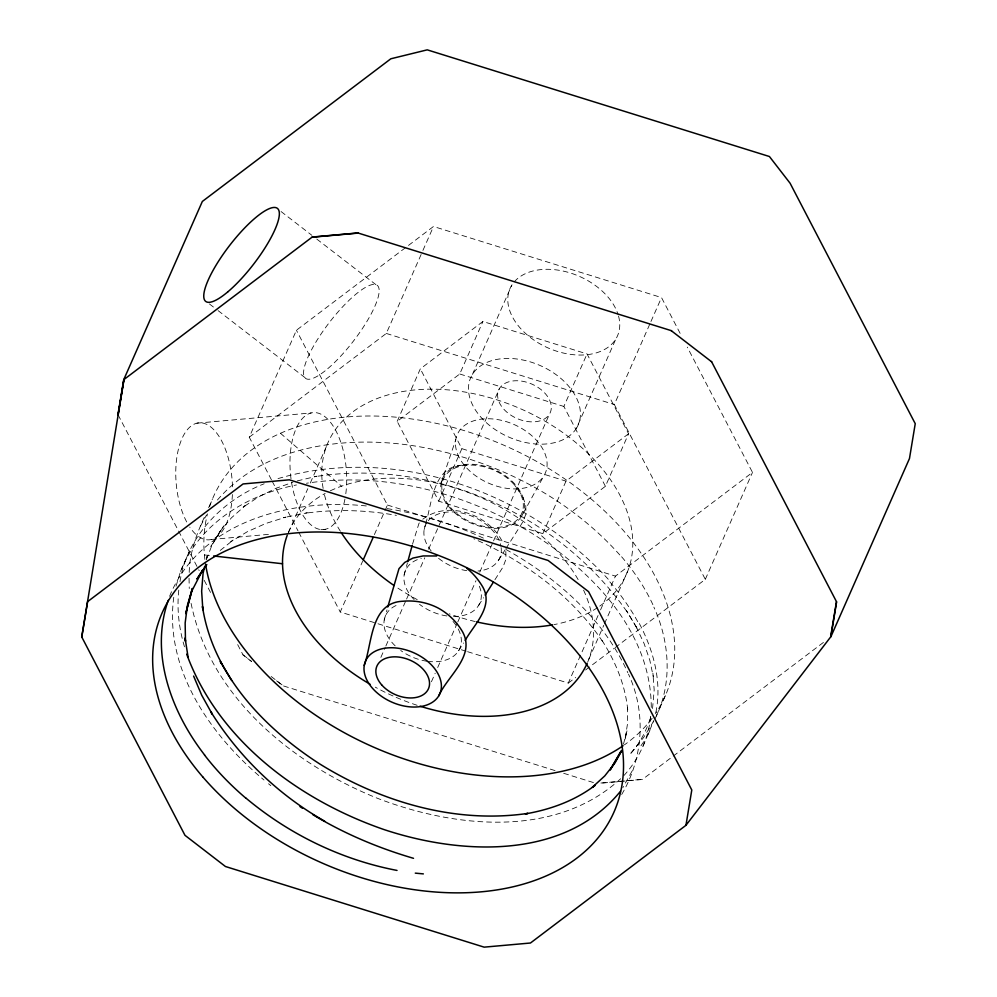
<?xml version="1.0" encoding="UTF-8"?>
<svg xmlns="http://www.w3.org/2000/svg" width="997" height="997" viewBox="0 0 997 997"><rect width="100%" height="100%" fill="white"/><g stroke="black" fill="none" stroke-linecap="round" stroke-linejoin="round"><path stroke-width="0.75" stroke-dasharray="4.99 3.74" d="M651.265 707.484C651.215 631.537 591.919 570.67 531.251 532.897C464.54 492.705 384.144 471.269 306.415 483.258M178.775 590.087C176.668 609.778 179.148 629.855 185.068 648.711M189.206 572.403C189.692 552.089 196.895 532.847 205.519 514.714M173.765 597.29C164.044 669.648 210.99 735.861 263.981 780.003M650.655 716.469C648.598 738.441 638.728 759.328 623.898 775.566M655.852 712.519C662.232 681.774 653.459 650.044 638.99 622.863M180.008 581.625C186.962 536.386 222.58 500.095 264.168 483.769M176.02 586.199L180.557 571.443L189.567 550.843M650.729 716.893L649.82 721.055L650.667 717.591C646.118 731.113 639.6 744.148 629.718 754.567L643.663 737.431L654.256 720.17M652.549 708.555L654.182 689.899L652.923 673.598L653.334 676.963L649.82 660.276L644.087 643.526L636.236 626.876L637.706 629.381L626.353 610.488L637.706 629.381M206.429 559.043L207.102 556.189L206.304 559.155M384.206 620.134L386.986 609.927M404.184 574.858L407.349 563.193M412.509 544.237L418.964 523.375L421.843 520.26M424.149 529.569L425.345 525.195M425.731 523.737C432.561 500.668 433.284 463.381 466.409 465.238M206.391 559.604L211.651 545.97L219.938 531.488L223.864 525.918L210.853 546.481L219.938 531.488L231.416 517.854L245.125 505.703L242.421 507.623L258.348 497.029L276.206 488.218L292.956 482.249M440.986 483.308L455.779 439.64M623.461 744.136L627.013 730.726L624.857 740.322L627.449 724.221L627.412 707.396L627.823 710.736C625.48 685.313 615.423 661.298 601.727 639.962L603.035 642.143C571.73 595.496 524.684 561.348 473.787 538.729M621.704 794.484C643.264 758.094 646.43 712.506 628.459 674.072M643.04 746.205L653.646 720.881M654.954 718.924C672.751 684.129 669.884 641.981 653.87 607.111M208.622 507.697L212.349 499.26M271.471 479.856L249.262 437.185L296.433 330.231L433.483 226.493L661.51 297.567L680.851 334.743M288.482 532.485L307.799 488.692M310.291 483.034L326.493 446.307M249.262 437.185L386.3 333.447L422.304 251.83M422.927 250.421L433.483 226.493M397.167 421.37L420.335 368.853L482.909 321.483L587.034 353.935L628.584 433.757L605.416 486.287L542.842 533.657L438.717 501.192L397.167 421.37L459.742 374L482.909 321.483M466.098 651.228L340.239 611.996L362.584 561.336M374.386 534.591L387.422 505.043L296.433 330.231M472.428 374.411L511.735 285.279M438.717 501.192L461.873 448.675L420.335 368.853M380.866 657.372L385.253 647.414M385.876 645.994L405.966 600.456M406.602 599.023L424.797 557.759M428.56 549.222L499.497 388.406M431.414 681.761L435.19 673.224M437.695 667.529L457.149 623.412M457.785 621.991L475.98 580.715M479.756 572.178L492.929 542.293M493.565 540.873L549.422 414.204A28.165 18.744 23.8 0 0 520.559 380.979A28.165 18.744 23.8 0 0 503.398 408.733A28.165 18.744 23.8 0 0 549.422 414.204M605.416 486.287L563.866 406.464L587.034 353.935M576.49 428.199A58.711 39.057 23.8 0 0 516.334 358.932A58.711 39.057 23.8 0 0 480.554 416.783A58.711 39.057 23.8 0 0 576.49 428.199L615.81 339.067M542.842 533.657L566.009 481.127L628.584 433.757M615.186 647.564L705.315 579.344L614.326 404.533L650.331 322.903M650.954 321.495L661.51 297.567M467.581 651.689L568.278 683.082L598.063 615.523M600.555 609.89L615.448 576.116L752.486 472.391L687.294 347.13M588.828 659.216L603.783 625.318M604.406 623.898L628.085 570.222M705.315 579.344L752.486 472.391M656.2 716.108L666.245 693.6M180.557 571.443C199.076 523.413 247.779 494.462 296.445 484.966M169.577 596.318C200.559 520.172 293.691 497.727 368.205 506.164M647.776 735.013L650.916 728.371M632.061 771.08L622.863 787.618M200.559 525.967L206.553 514.876M521.481 516.396A43.905 29.212 23.8 0 0 476.491 464.59A43.905 29.212 23.8 0 0 449.734 507.847A43.905 29.212 23.8 0 0 521.481 516.396L543.876 475.843A48.055 31.966 23.8 0 0 494.637 419.151A48.055 31.966 23.8 0 0 465.362 466.496A48.055 31.966 23.8 0 0 543.876 475.843M498.575 560.152L505.105 549.87M505.928 548.587L523.064 521.581L525.955 513.854L525.78 505.167L522.553 496.132L514.539 485.003M478.61 605.428L483.508 597.714M494.936 579.718L503.099 566.869L505.978 559.13L505.803 550.456M458.632 650.705L463.53 643.003M640.971 745.756L644.411 740.796M217.421 500.02C263.47 446.531 341.024 436.075 407.474 444.861C488.567 456.414 567.119 494.836 621.467 556.825M422.803 519.213C448.787 499.223 490.848 515.187 503.497 543.988M620.645 778.744C555.503 838.614 454.894 827.871 378.199 798.585C292.62 764.25 209.245 696.616 190.813 601.976M220.262 550.431L233.497 539.788L230.83 541.67L247.418 531.663L265.863 523.45L285.927 517.131L283.335 517.667L307.4 512.782L305.07 513.256C335.391 509.031 366.31 509.928 396.42 515.374M568.278 683.082L575.68 677.474M585.563 669.996L613.953 648.499M823.41 642.442L642.355 779.48L601.241 783.156M278.013 478.597C395.921 443.939 529.681 491.87 610.476 581.7M297.256 480.903L316.784 476.242L314.367 476.74C433.184 457.748 559.467 514.315 627.736 612.794M196.945 423.164L311.164 412.945M211.289 539.489L271.483 534.105M320.872 529.694L325.508 529.27M600.917 783.031L642.591 779.305M204.41 554.943L212.074 555.803M387.098 508.607C420.796 513.966 453.71 524.135 484.567 538.667M386.3 333.447L614.326 404.533M459.742 374L563.866 406.464M461.873 448.675L566.009 481.127M387.422 505.043L615.448 576.116M555.042 770.594L283.023 685.799L274.561 679.281M563.666 773.286L596.667 783.567M506.052 549.546C556.962 577.948 603.621 618.763 627.848 672.788M281.054 211.538L311.862 235.292M316.784 239.081L375.931 284.681M209.445 303.973L216.848 309.668M218.081 310.615L306.802 379.01M242.944 654.73L251.531 661.347M271.147 676.477L283.41 685.924M251.568 661.559L243.094 655.029L235.953 641.295M268.529 783.767L270.81 785.648M280.431 433.246L341.547 486.187M272.181 481.227L297.978 530.79M298.689 532.161L340.239 611.996M118.107 414.877L199.176 570.645M204.198 580.304L212.099 595.458M189.044 578.21L189.256 588.517M501.142 547.64A40.59 27.006 23.8 0 1 477.937 571.032M466.795 570.658A40.59 27.006 23.8 0 1 437.247 557.211M431.227 551.054A40.59 27.006 23.8 0 1 426.616 522.964M428.311 520.658A40.59 27.006 23.8 0 1 469.089 515.1A40.59 27.006 23.8 0 1 500.893 546.119M479.37 586.236A40.59 27.006 23.8 0 1 452.501 616.458M446.818 615.947A40.59 27.006 23.8 0 1 419.525 604.332M414.141 599.571A40.59 27.006 23.8 0 1 421.345 558.357M458.196 628.933A40.59 27.006 23.8 0 1 428.274 661.41M426.853 661.223A40.59 27.006 23.8 0 1 400.719 650.48M395.173 645.844A40.59 27.006 23.8 0 1 398.638 604.469M453.012 621.418A40.59 27.006 23.8 0 1 455.891 625.119M618.514 315.999A58.711 39.057 23.8 0 1 547.129 347.517A58.711 39.057 23.8 0 1 525.357 273.677A58.711 39.057 23.8 0 1 618.103 314.591M232.388 494.524A58.711 28.003 84.9 0 1 189.766 527.114M186.701 521.954A58.711 28.003 84.9 0 1 191.399 425.806A58.711 28.003 84.9 0 1 232.488 488.518M344.937 499.073A58.711 28.003 84.9 0 1 297.019 503.099A58.711 28.003 84.9 0 1 311.974 412.783A58.711 28.003 84.9 0 1 345.697 494.5M621.617 556.762A246.745 167.222 19.3 0 1 653.995 607.098M609.828 581.862A246.994 151.345 24.5 0 1 638.392 622.888M209.669 506.476A246.895 164.418 23.8 0 1 512.171 448.949A246.895 164.418 23.8 0 1 655.465 713.603M652.113 718.276A246.895 164.418 23.8 0 1 624.396 744.846M204.896 559.491A246.895 164.418 23.8 0 1 207.488 513.879M417.145 705.29A163.097 108.499 23.8 0 1 394.401 696.604M393.005 695.981A163.097 108.499 23.8 0 1 375.296 687.17M288.283 532.672A163.097 108.499 23.8 0 1 325.172 493.44M330.381 490.773A163.097 108.499 23.8 0 1 579.431 581.924M583.581 590.137A163.097 108.499 23.8 0 1 587.781 661.858M323.14 488.418A163.097 108.499 23.8 0 1 518.976 408.085A163.097 108.499 23.8 0 1 598.661 606.874M597.502 607.659A163.097 108.499 23.8 0 1 554.108 624.583M475.233 621.567A163.097 108.499 23.8 0 1 449.211 613.816M417.22 599.621A163.097 108.499 23.8 0 1 395.273 586.373M340.426 531.314A163.097 108.499 23.8 0 1 324.324 494.163M450.594 507.548A42.759 28.439 23.8 0 0 520.459 515.86A42.759 28.439 23.8 0 0 476.653 465.425A42.759 28.439 23.8 0 0 450.594 507.548M327.764 368.666A58.711 15.204 -52.4 0 0 378.723 287.56A58.711 15.204 -52.4 0 0 317.619 339.292A58.711 15.204 -52.4 0 0 327.764 368.666"/><path stroke-width="1.5" d="M836.471 601.652L830.626 636.983L685.948 825.317L530.466 943.012L484.156 947.15L225.447 866.505L184.981 835.324L81.754 636.983L123.952 379.545L118.107 414.877M117.958 414.59L123.715 379.72L202.341 201.456L390.836 58.786L427.239 49.85L769.422 156.517L790.098 183.236L915.246 423.675L909.476 458.533L830.85 636.809L836.62 601.939L711.472 361.5M81.754 636.983L87.599 601.652L243.081 483.956L289.392 479.819L548.101 560.464L588.566 591.657L691.793 789.985L685.948 825.317M204.746 566.184L203.076 573.325L201.643 591.258L202.852 609.753L202.453 606.512C212.747 674.296 263.744 727.735 319.302 763.677C380.854 801.962 455.218 824.058 527.874 813.39L525.369 813.901C550.332 809.589 574.795 800.79 595.084 785.337L592.343 787.281L604.743 775.94L614.85 763.141L621.841 750.355L610.139 770.008L620.844 751.352M364.241 665.41C372.429 643.015 370.361 602.4 403.149 601.216C415.051 600.194 427.015 602.412 437.695 607.796C448.102 613.354 456.751 621.742 462.645 631.961C475.694 656.163 447.429 676.003 438.668 695.993A40.59 27.006 23.8 0 1 372.33 688.092A40.59 27.006 23.8 0 1 397.068 648.1A40.59 27.006 23.8 0 1 438.668 695.993M387.771 607.011L398.987 568.664L404.745 562.408L412.97 558.071L423.114 555.94L436.711 555.977M407.748 561.735L412.11 545.695M168.256 600.319C149.5 653.72 171.422 712.207 204.609 754.966M363.207 559.928L373.14 537.408M485.14 595.147L493.303 582.285M465.163 640.423C474.111 624.371 494.138 606.562 482.61 586.685C478.435 579.731 473.301 573.512 466.97 568.415M206.828 564.551L196.932 579.107L202.628 570.11L191.885 590.897L185.704 613.579L192.346 588.454L187.448 605.291L185.155 622.975L185.479 641.308L185.081 638.018L188.047 656.936M620.47 791.294C564.314 860.199 461 855.09 384.169 829.616C299.412 800.367 218.48 740.709 186.701 654.194M123.715 379.72L312.223 237.049L357.911 232.962L671.554 330.73M311.986 237.224L358.297 233.074M415.288 873.135L423.364 873.895M213.607 555.977L282.537 563.754M397.03 870.431C341.61 859.825 289.292 834.427 246.085 798.223M413.518 858.317C378.287 847.998 344.139 833.629 312.722 814.574M324.748 821.229C278.437 794.933 239.18 757.134 210.953 711.995L212.211 714.114L201.693 695.196L193.605 676.066M299.972 806.585L302.477 808.243M671.168 330.605L711.634 361.799M231.703 680.515L220.262 661.497L221.608 663.765M245.997 798.285A246.758 175.16 23.7 0 1 204.51 755.003M623.125 745.731A246.895 164.418 23.8 0 1 374.747 747.65A246.895 164.418 23.8 0 1 205.544 564.078M587.221 663.167A163.097 108.499 23.8 0 1 420.024 706.2M370.012 684.191A163.097 108.499 23.8 0 1 287.236 535.314M552.625 624.857A163.097 108.499 23.8 0 1 476.691 621.904M394.039 585.526A163.097 108.499 23.8 0 1 341.236 532.585M381.627 684.814A28.165 18.744 23.8 0 0 427.651 690.298A28.165 18.744 23.8 0 0 398.788 657.073A28.165 18.744 23.8 0 0 381.627 684.814M227.952 291.735A58.711 15.204 -52.4 0 0 278.911 210.629A58.711 15.204 -52.4 0 0 217.807 262.361A58.711 15.204 -52.4 0 0 227.952 291.735M202.939 777.099A246.895 164.418 23.8 0 0 606.575 826.039A246.895 164.418 23.8 0 0 354.67 534.205A246.895 164.418 23.8 0 0 202.939 777.099"/></g></svg>
